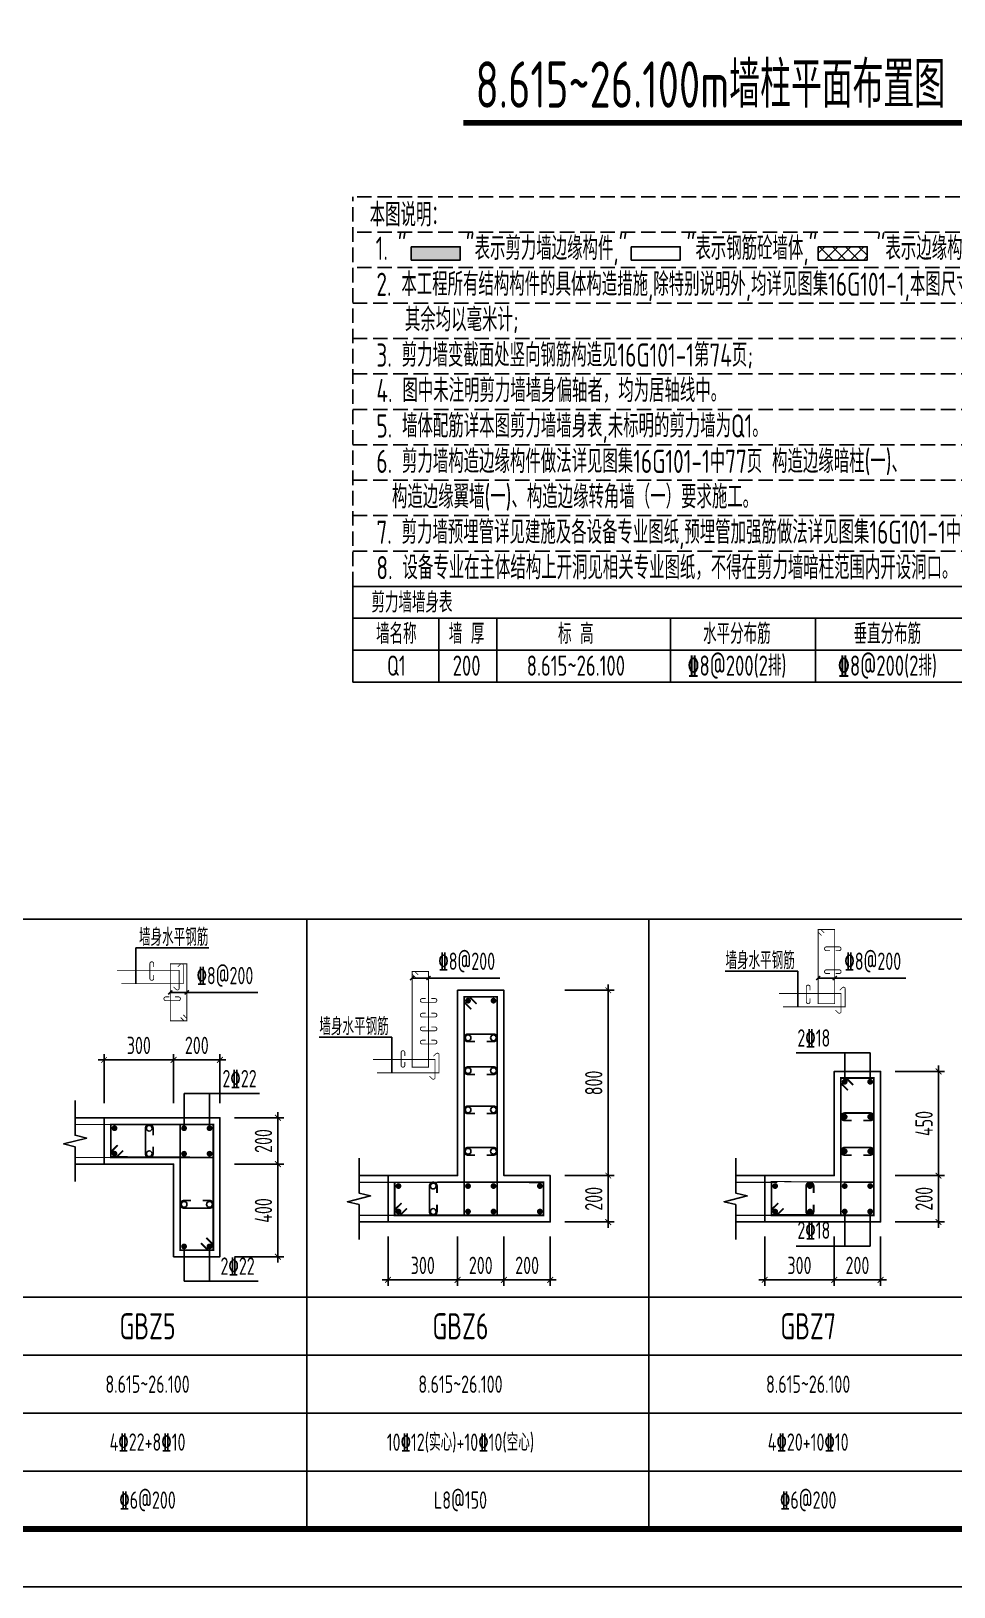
# Model space of a CAD drawing. Extents: x 826826 to 1642106, y -156213 to 399140.
# Drawn here: x 1184406 to 1200329, y 88819 to 115678 of the extents above; entities that cross this region are included whole.
import ezdxf
from ezdxf.enums import TextEntityAlignment as Align

# ---------------------------------------------------------------- set-up
doc = ezdxf.new("R2010")
doc.units = 0
doc.header["$LTSCALE"] = 1000
doc.linetypes.add('DASH', pattern=[0.35, 0.25, -0.1])
doc.layers.get('0').update_dxf_attribs({"linetype": 'CONTINUOUS'})
doc.layers.get('DEFPOINTS').update_dxf_attribs({"linetype": 'CONTINUOUS'})
for name, color, linetype in [('-TK', 7, 'CONTINUOUS'), ('COLU_DE_DIM', 3, 'CONTINUOUS'), ('COLU_DE_TH', 7, 'CONTINUOUS'), ('HATCH', 8, 'CONTINUOUS'), ('LABEL', 1, 'CONTINUOUS'), ('LINK', 6, 'CONTINUOUS'), ('LINK-INDEX', 6, 'CONTINUOUS'), ('link-墙筋', 6, 'CONTINUOUS'), ('PUB_TEXT', 2, 'CONTINUOUS'), ('REIN', 6, 'CONTINUOUS'), ('S-文字', 7, 'CONTINUOUS'), ('S-表格线', 54, 'CONTINUOUS'), ('TAB', 7, 'CONTINUOUS'), ('TAB_TEXT', 7, 'CONTINUOUS'), ('TEXT25', 2, 'CONTINUOUS'), ('THIN', 7, 'CONTINUOUS'), ('z-计算配筋', 7, 'CONTINUOUS')]:
    doc.layers.add(name, color=color, linetype=linetype)
doc.styles.add('TSSD_DIMENSION', font='Tssdeng.shx', dxfattribs={"width": 0.7, "bigfont": 'tssdchn.shx'})
doc.styles.add('TSSD_REIN', font='tssdeng.shx', dxfattribs={"width": 0.7, "height": 300, "bigfont": 'tssdchn.shx'})
doc.dimstyles.new('TSSD_25_100', dxfattribs={"dimtxt": 300, "dimasz": 100, "dimexe": 100, "dimexo": 250, "dimgap": 100, "dimtad": 1, "dimdec": 0, "dimlfac": 0.25, "dimzin": 0, "dimdsep": 46, "dimtxsty": 'TSSD_DIMENSION', "dimblk": 'ARCHTICK', "dimcen": 0, "dimdle": 100, "dimclrt": 7, "dimadec": 0, "dimazin": 0, "dimtfac": 1, "dimtdec": 0, "dimtix": 1, "dimtmove": 2, "dimatfit": 3, "dimldrblk": 'ARCHTICK', "dimfxl": 0, "dimtolj": 1, "dimtzin": 0, "dimarcsym": 0})

# ---------------------------------------------------------------- blocks, each defined once
blk = doc.blocks.new('_ArchTick')
at = {"color": 0, "linetype": 'ByBlock', "const_width": 0.15}
blk.add_lwpolyline([(-0.5, -0.5), (0.5, 0.5)], dxfattribs=at)
blk = doc.blocks.new('*D697')
at = {"layer": 'COLU_DE_DIM', "color": 0, "lineweight": -2}
for p, q in [((1197064.932722031, 94868.53643449902), (1197064.932722031, 94018.53643449902)), ((1198264.932722042, 94868.53643449902), (1198264.932722042, 94018.53643449902)), ((1196964.932722031, 94118.53643449902), (1198364.932722042, 94118.53643449902))]:
    blk.add_line(p, q, dxfattribs=at)
at = {"layer": 'DEFPOINTS', "color": 0}
for p in [(1197064.932722031, 95118.53643449902), (1198264.932722042, 95118.53643449902), (1198264.932722042, 94118.53643449902)]:
    blk.add_point(p, dxfattribs=at)
at = {"layer": 'COLU_DE_DIM', "color": 0, "lineweight": -2, "xscale": 100, "yscale": 100, "zscale": 100, "rotation": 180}
blk.add_blockref('_ArchTick', (1197064.932722031, 94118.53643449902), dxfattribs=at)
at = {"layer": 'COLU_DE_DIM', "color": 0, "lineweight": -2, "xscale": 100, "yscale": 100, "zscale": 100}
blk.add_blockref('_ArchTick', (1198264.932722042, 94118.53643449902), dxfattribs=at)
at = {"layer": 'COLU_DE_DIM', "color": 7, "insert": (1197664.932722036, 94368.53643449902), "char_height": 300, "attachment_point": 5, "style": 'TSSD_DIMENSION'}
blk.add_mtext('\\A1;300', dxfattribs=at)
blk = doc.blocks.new('*D698')
at = {"layer": 'COLU_DE_DIM', "color": 0, "lineweight": -2}
for p, q in [((1198264.932722042, 94868.53643449902), (1198264.932722042, 94018.53643449902)), ((1199064.932722042, 94868.53643449902), (1199064.932722042, 94018.53643449902)), ((1198164.932722042, 94118.53643449902), (1199164.932722042, 94118.53643449902))]:
    blk.add_line(p, q, dxfattribs=at)
at = {"layer": 'DEFPOINTS', "color": 0}
for p in [(1198264.932722042, 95118.53643449902), (1199064.932722042, 95118.53643449902), (1199064.932722042, 94118.53643449902)]:
    blk.add_point(p, dxfattribs=at)
at = {"layer": 'COLU_DE_DIM', "color": 0, "lineweight": -2, "xscale": 100, "yscale": 100, "zscale": 100, "rotation": 180}
blk.add_blockref('_ArchTick', (1198264.932722042, 94118.53643449902), dxfattribs=at)
at = {"layer": 'COLU_DE_DIM', "color": 0, "lineweight": -2, "xscale": 100, "yscale": 100, "zscale": 100}
blk.add_blockref('_ArchTick', (1199064.932722042, 94118.53643449902), dxfattribs=at)
at = {"layer": 'COLU_DE_DIM', "color": 7, "insert": (1198664.932722042, 94368.53643449902), "char_height": 300, "attachment_point": 5, "style": 'TSSD_DIMENSION'}
blk.add_mtext('\\A1;200', dxfattribs=at)
blk = doc.blocks.new('*D699')
at = {"layer": 'COLU_DE_DIM', "color": 0, "lineweight": -2}
for p, q in [((1199314.932722042, 95918.53643449588), (1200164.932722042, 95918.53643449588)), ((1200064.932722042, 95018.53643449902), (1200064.932722042, 96018.53643449588)), ((1199314.932722042, 95118.53643449902), (1200164.932722042, 95118.53643449902))]:
    blk.add_line(p, q, dxfattribs=at)
at = {"layer": 'DEFPOINTS', "color": 0}
for p in [(1199064.932722042, 95918.53643449588), (1200064.932722042, 95918.53643449588), (1199064.932722042, 95118.53643449902)]:
    blk.add_point(p, dxfattribs=at)
at = {"layer": 'COLU_DE_DIM', "color": 0, "lineweight": -2, "xscale": 100, "yscale": 100, "zscale": 100}
for p, rotation in [((1200064.932722042, 95918.53643449588), 90), ((1200064.932722042, 95118.53643449902), 270)]:
    blk.add_blockref('_ArchTick', p, dxfattribs=dict(at, rotation=rotation))
at = {"layer": 'COLU_DE_DIM', "color": 7, "insert": (1199814.932722042, 95518.53643449764), "char_height": 300, "attachment_point": 5, "rotation": 90, "style": 'TSSD_DIMENSION'}
blk.add_mtext('\\A1;200', dxfattribs=at)
blk = doc.blocks.new('*D700')
at = {"layer": 'COLU_DE_DIM', "color": 0, "lineweight": -2}
for p, q in [((1200064.932722042, 95818.53643449588), (1200064.932722042, 97818.53643449367)), ((1199314.932722042, 97718.53643449367), (1200164.932722042, 97718.53643449367)), ((1199314.932722042, 95918.53643449588), (1200164.932722042, 95918.53643449588))]:
    blk.add_line(p, q, dxfattribs=at)
at = {"layer": 'DEFPOINTS', "color": 0}
for p in [(1199064.932722042, 97718.53643449367), (1200064.932722042, 97718.53643449367), (1199064.932722042, 95918.53643449588)]:
    blk.add_point(p, dxfattribs=at)
at = {"layer": 'COLU_DE_DIM', "color": 0, "lineweight": -2, "xscale": 100, "yscale": 100, "zscale": 100}
for p, rotation in [((1200064.932722042, 97718.53643449367), 90), ((1200064.932722042, 95918.53643449588), 270)]:
    blk.add_blockref('_ArchTick', p, dxfattribs=dict(at, rotation=rotation))
at = {"layer": 'COLU_DE_DIM', "color": 7, "insert": (1199814.932722042, 96818.53643449496), "char_height": 300, "attachment_point": 5, "rotation": 90, "style": 'TSSD_DIMENSION'}
blk.add_mtext('\\A1;450', dxfattribs=at)
blk = doc.blocks.new('*D711')
at = {"layer": 'COLU_DE_DIM', "color": 0, "lineweight": -2}
for p, q in [((1185564.933986685, 97916.68413275637), (1186964.933986706, 97916.68413275637)), ((1185664.933986685, 97166.68413275637), (1185664.933986685, 98016.68413275637)), ((1186864.933986706, 97166.68413275637), (1186864.933986706, 98016.68413275637))]:
    blk.add_line(p, q, dxfattribs=at)
at = {"layer": 'DEFPOINTS', "color": 0}
for p in [(1186864.933986706, 97916.68413275637), (1185664.933986685, 96916.68413275637), (1186864.933986706, 96916.68413275637)]:
    blk.add_point(p, dxfattribs=at)
at = {"layer": 'COLU_DE_DIM', "color": 0, "lineweight": -2, "xscale": 100, "yscale": 100, "zscale": 100, "rotation": 180}
blk.add_blockref('_ArchTick', (1185664.933986685, 97916.68413275637), dxfattribs=at)
at = {"layer": 'COLU_DE_DIM', "color": 0, "lineweight": -2, "xscale": 100, "yscale": 100, "zscale": 100}
blk.add_blockref('_ArchTick', (1186864.933986706, 97916.68413275637), dxfattribs=at)
at = {"layer": 'COLU_DE_DIM', "color": 7, "insert": (1186264.933986696, 98166.68413275637), "char_height": 300, "attachment_point": 5, "style": 'TSSD_DIMENSION'}
blk.add_mtext('\\A1;300', dxfattribs=at)
blk = doc.blocks.new('*D712')
at = {"layer": 'COLU_DE_DIM', "color": 0, "lineweight": -2}
for p, q in [((1186764.933986706, 97916.68413275637), (1187764.933986706, 97916.68413275637)), ((1186864.933986706, 97166.68413275637), (1186864.933986706, 98016.68413275637)), ((1187664.933986706, 97166.68413275637), (1187664.933986706, 98016.68413275637))]:
    blk.add_line(p, q, dxfattribs=at)
at = {"layer": 'DEFPOINTS', "color": 0}
for p in [(1187664.933986706, 97916.68413275637), (1186864.933986706, 96916.68413275637), (1187664.933986706, 96916.68413275637)]:
    blk.add_point(p, dxfattribs=at)
at = {"layer": 'COLU_DE_DIM', "color": 0, "lineweight": -2, "xscale": 100, "yscale": 100, "zscale": 100, "rotation": 180}
blk.add_blockref('_ArchTick', (1186864.933986706, 97916.68413275637), dxfattribs=at)
at = {"layer": 'COLU_DE_DIM', "color": 0, "lineweight": -2, "xscale": 100, "yscale": 100, "zscale": 100}
blk.add_blockref('_ArchTick', (1187664.933986706, 97916.68413275637), dxfattribs=at)
at = {"layer": 'COLU_DE_DIM', "color": 7, "insert": (1187264.933986706, 98166.68413275637), "char_height": 300, "attachment_point": 5, "style": 'TSSD_DIMENSION'}
blk.add_mtext('\\A1;200', dxfattribs=at)
blk = doc.blocks.new('*D713')
at = {"layer": 'COLU_DE_DIM', "color": 0, "lineweight": -2}
for p, q in [((1188664.933986706, 94416.68413515453), (1188664.933986706, 96216.68413275917)), ((1187914.933986706, 96116.68413275917), (1188764.933986706, 96116.68413275917)), ((1187914.933986706, 94516.68413515453), (1188764.933986706, 94516.68413515453))]:
    blk.add_line(p, q, dxfattribs=at)
at = {"layer": 'DEFPOINTS', "color": 0}
for p in [(1187664.933986706, 96116.68413275917), (1188664.933986706, 96116.68413275917), (1187664.933986706, 94516.68413515453)]:
    blk.add_point(p, dxfattribs=at)
at = {"layer": 'COLU_DE_DIM', "color": 0, "lineweight": -2, "xscale": 100, "yscale": 100, "zscale": 100}
for p, rotation in [((1188664.933986706, 96116.68413275917), 90), ((1188664.933986706, 94516.68413515453), 270)]:
    blk.add_blockref('_ArchTick', p, dxfattribs=dict(at, rotation=rotation))
at = {"layer": 'COLU_DE_DIM', "color": 7, "insert": (1188414.933986706, 95316.68413395704), "char_height": 300, "attachment_point": 5, "rotation": 90, "style": 'TSSD_DIMENSION'}
blk.add_mtext('\\A1;400', dxfattribs=at)
blk = doc.blocks.new('*D714')
at = {"layer": 'COLU_DE_DIM', "color": 0, "lineweight": -2}
for p, q in [((1188664.933986706, 96016.68413275917), (1188664.933986706, 97016.68413275637)), ((1187914.933986706, 96916.68413275637), (1188764.933986706, 96916.68413275637)), ((1187914.933986706, 96116.68413275917), (1188764.933986706, 96116.68413275917))]:
    blk.add_line(p, q, dxfattribs=at)
at = {"layer": 'DEFPOINTS', "color": 0}
for p in [(1187664.933986706, 96916.68413275637), (1188664.933986706, 96916.68413275637), (1187664.933986706, 96116.68413275917)]:
    blk.add_point(p, dxfattribs=at)
at = {"layer": 'COLU_DE_DIM', "color": 0, "lineweight": -2, "xscale": 100, "yscale": 100, "zscale": 100}
for p, rotation in [((1188664.933986706, 96916.68413275637), 90), ((1188664.933986706, 96116.68413275917), 270)]:
    blk.add_blockref('_ArchTick', p, dxfattribs=dict(at, rotation=rotation))
at = {"layer": 'COLU_DE_DIM', "color": 7, "insert": (1188414.933986706, 96516.68413275796), "char_height": 300, "attachment_point": 5, "rotation": 90, "style": 'TSSD_DIMENSION'}
blk.add_mtext('\\A1;200', dxfattribs=at)
blk = doc.blocks.new('*D735')
at = {"layer": 'COLU_DE_DIM', "color": 0, "lineweight": -2}
for p, q in [((1190564.933986724, 94868.53643449367), (1190564.933986724, 94018.53643449367)), ((1191764.93579684, 94868.53643449367), (1191764.93579684, 94018.53643449367)), ((1190464.933986724, 94118.53643449367), (1191864.93579684, 94118.53643449367))]:
    blk.add_line(p, q, dxfattribs=at)
at = {"layer": 'DEFPOINTS', "color": 0}
for p in [(1190564.933986724, 95118.53643449367), (1191764.93579684, 95118.53643449367), (1191764.93579684, 94118.53643449367)]:
    blk.add_point(p, dxfattribs=at)
at = {"layer": 'COLU_DE_DIM', "color": 0, "lineweight": -2, "xscale": 100, "yscale": 100, "zscale": 100, "rotation": 180}
blk.add_blockref('_ArchTick', (1190564.933986724, 94118.53643449367), dxfattribs=at)
at = {"layer": 'COLU_DE_DIM', "color": 0, "lineweight": -2, "xscale": 100, "yscale": 100, "zscale": 100}
blk.add_blockref('_ArchTick', (1191764.93579684, 94118.53643449367), dxfattribs=at)
at = {"layer": 'COLU_DE_DIM', "color": 7, "insert": (1191164.934891782, 94368.53643449367), "char_height": 300, "attachment_point": 5, "style": 'TSSD_DIMENSION'}
blk.add_mtext('\\A1;300', dxfattribs=at)
blk = doc.blocks.new('*D736')
at = {"layer": 'COLU_DE_DIM', "color": 0, "lineweight": -2}
for p, q in [((1191764.93579684, 94868.53643449367), (1191764.93579684, 94018.53643449367)), ((1192564.934589967, 94868.53643449367), (1192564.934589967, 94018.53643449367)), ((1191664.93579684, 94118.53643449367), (1192664.934589967, 94118.53643449367))]:
    blk.add_line(p, q, dxfattribs=at)
at = {"layer": 'DEFPOINTS', "color": 0}
for p in [(1191764.93579684, 95118.53643449367), (1192564.934589967, 95118.53643449367), (1192564.934589967, 94118.53643449367)]:
    blk.add_point(p, dxfattribs=at)
at = {"layer": 'COLU_DE_DIM', "color": 0, "lineweight": -2, "xscale": 100, "yscale": 100, "zscale": 100, "rotation": 180}
blk.add_blockref('_ArchTick', (1191764.93579684, 94118.53643449367), dxfattribs=at)
at = {"layer": 'COLU_DE_DIM', "color": 0, "lineweight": -2, "xscale": 100, "yscale": 100, "zscale": 100}
blk.add_blockref('_ArchTick', (1192564.934589967, 94118.53643449367), dxfattribs=at)
at = {"layer": 'COLU_DE_DIM', "color": 7, "insert": (1192164.935193404, 94368.53643449367), "char_height": 300, "attachment_point": 5, "style": 'TSSD_DIMENSION'}
blk.add_mtext('\\A1;200', dxfattribs=at)
blk = doc.blocks.new('*D737')
at = {"layer": 'COLU_DE_DIM', "color": 0, "lineweight": -2}
for p, q in [((1192564.934589967, 94868.53643449367), (1192564.934589967, 94018.53643449367)), ((1193364.932721995, 94868.53643449367), (1193364.932721995, 94018.53643449367)), ((1192464.934589967, 94118.53643449367), (1193464.932721995, 94118.53643449367))]:
    blk.add_line(p, q, dxfattribs=at)
at = {"layer": 'DEFPOINTS', "color": 0}
for p in [(1192564.934589967, 95118.53643449367), (1193364.932721995, 95118.53643449367), (1193364.932721995, 94118.53643449367)]:
    blk.add_point(p, dxfattribs=at)
at = {"layer": 'COLU_DE_DIM', "color": 0, "lineweight": -2, "xscale": 100, "yscale": 100, "zscale": 100, "rotation": 180}
blk.add_blockref('_ArchTick', (1192564.934589967, 94118.53643449367), dxfattribs=at)
at = {"layer": 'COLU_DE_DIM', "color": 0, "lineweight": -2, "xscale": 100, "yscale": 100, "zscale": 100}
blk.add_blockref('_ArchTick', (1193364.932721995, 94118.53643449367), dxfattribs=at)
at = {"layer": 'COLU_DE_DIM', "color": 7, "insert": (1192964.933655981, 94368.53643449367), "char_height": 300, "attachment_point": 5, "style": 'TSSD_DIMENSION'}
blk.add_mtext('\\A1;200', dxfattribs=at)
blk = doc.blocks.new('*D738')
at = {"layer": 'COLU_DE_DIM', "color": 0, "lineweight": -2}
for p, q in [((1193614.932721995, 95918.53643453697), (1194464.932721995, 95918.53643453697)), ((1194364.932721995, 95018.53643449367), (1194364.932721995, 96018.53643453697)), ((1193614.932721995, 95118.53643449367), (1194464.932721995, 95118.53643449367))]:
    blk.add_line(p, q, dxfattribs=at)
at = {"layer": 'DEFPOINTS', "color": 0}
for p in [(1193364.932721995, 95918.53643453697), (1194364.932721995, 95918.53643453697), (1193364.932721995, 95118.53643449367)]:
    blk.add_point(p, dxfattribs=at)
at = {"layer": 'COLU_DE_DIM', "color": 0, "lineweight": -2, "xscale": 100, "yscale": 100, "zscale": 100}
for p, rotation in [((1194364.932721995, 95918.53643453697), 90), ((1194364.932721995, 95118.53643449367), 270)]:
    blk.add_blockref('_ArchTick', p, dxfattribs=dict(at, rotation=rotation))
at = {"layer": 'COLU_DE_DIM', "color": 7, "insert": (1194114.932721995, 95518.53643451551), "char_height": 300, "attachment_point": 5, "rotation": 90, "style": 'TSSD_DIMENSION'}
blk.add_mtext('\\A1;200', dxfattribs=at)
blk = doc.blocks.new('*D739')
at = {"layer": 'COLU_DE_DIM', "color": 0, "lineweight": -2}
for p, q in [((1193614.932721995, 99119.03277582274), (1194464.932721995, 99119.03277582274)), ((1194364.932721995, 95818.53643453697), (1194364.932721995, 99219.03277582274)), ((1193614.932721995, 95918.53643453697), (1194464.932721995, 95918.53643453697))]:
    blk.add_line(p, q, dxfattribs=at)
at = {"layer": 'DEFPOINTS', "color": 0}
for p in [(1193364.932721995, 99119.03277582274), (1194364.932721995, 99119.03277582274), (1193364.932721995, 95918.53643453697)]:
    blk.add_point(p, dxfattribs=at)
at = {"layer": 'COLU_DE_DIM', "color": 0, "lineweight": -2, "xscale": 100, "yscale": 100, "zscale": 100}
for p, rotation in [((1194364.932721995, 99119.03277582274), 90), ((1194364.932721995, 95918.53643453697), 270)]:
    blk.add_blockref('_ArchTick', p, dxfattribs=dict(at, rotation=rotation))
at = {"layer": 'COLU_DE_DIM', "color": 7, "insert": (1194114.932721995, 97518.78460518004), "char_height": 300, "attachment_point": 5, "rotation": 90, "style": 'TSSD_DIMENSION'}
blk.add_mtext('\\A1;800', dxfattribs=at)
blk = doc.blocks.new('*U15')
at = {"layer": 'HATCH'}
for points in [[(5140096.809751545, 756132.0539384806), (5140096.809751545, 756362.7807228887), (5140941.609224473, 756132.0539384806)], [(5140096.809751545, 756362.7807228887), (5140941.609224473, 756132.0539384806), (5140941.609224473, 756362.7807228887)]]:
    blk.add_solid(points, dxfattribs=at)
blk = doc.blocks.new('A1')
blk.add_lwpolyline([(0, 59400), (0, 0), (84100, 0), (84100, 59400)], close=True)
at = {"const_width": 100}
blk.add_lwpolyline([(2500, 58400), (2500, 1000), (83100, 1000), (83100, 58400)], close=True, dxfattribs=at)

msp = doc.modelspace()

# ---------------------------------------------------------------- hatches: boundary and pattern name
at = {"layer": 'HATCH'}
h = msp.add_hatch(dxfattribs=at)
h.set_pattern_fill('HOLE_MATETIEL', color=252, scale=50, style=0)
h.set_pattern_definition([(45, (894074.2617658363, 145586.8300004811), (-112.2532015133644, 112.2532015133644), []), (135, (894074.2617658363, 145586.8300004811), (-112.2532015133644, -112.2532015133644), [])])
h.paths.add_polyline_path([(1197988.605943978, 111955.8502318414), (1198833.405416906, 111955.8502318414), (1198833.405416906, 111725.1234474333), (1197988.605943978, 111725.1234474333)])

# ---------------------------------------------------------------- linework, layer by layer
at = {"layer": 'COLU_DE_TH'}
for points in [[(1190564.933986724, 95918.53643453697), (1190564.933986706, 95118.53643449367), (1193364.932721995, 95118.53643449413), (1193364.932722022, 95918.53643448063), (1192564.934589967, 95918.53643451462), (1192564.93579684, 99119.03277582274), (1191764.93579684, 99119.03337907157), (1191764.934589967, 95918.53643453139), (1190564.933986724, 95918.53643453697)], [(1197064.932722031, 95918.53643449588), (1197064.932722022, 95118.53643449902), (1199064.932722042, 95118.53643449367), (1199064.932722042, 97718.53643449367), (1198264.932722042, 97718.53643449367), (1198264.932722042, 95918.53643449367), (1197064.932722031, 95918.53643449588)], [(1185664.933986685, 96916.68413275637), (1185664.933986708, 96116.68413275917), (1186864.933986706, 96116.68413275637), (1186864.933986706, 94516.68413515453), (1187664.933986706, 94516.68413515453), (1187664.933986706, 96916.68413275637), (1185664.933986685, 96916.68413275637)]]:
    msp.add_lwpolyline(points, close=True, dxfattribs=at)
at = {"layer": 'LABEL'}
for p, q in [((1190979.862567081, 99329.87385035964), (1192492.362567082, 99329.87385035743)), ((1197987.432722036, 99329.87038207153), (1199499.932722037, 99329.87038206932)), ((1186807.433986701, 99081.79060204391), (1188319.933986701, 99081.79060204391)), ((1198884.93272204, 98038.53643449204), (1197604.932722039, 98038.53643448761)), ((1198444.932722042, 97538.53643449052), (1198444.932722039, 98038.53643449041)), ((1198884.932722042, 97538.53643449204), (1198884.93272204, 98038.53643449204)), ((1187044.933986706, 97336.68389351264), (1188346.901581646, 97336.68389350822)), ((1187044.933986703, 96736.68389351113), (1187044.933986701, 97336.68389351101)), ((1187484.933986704, 96736.68389351264), (1187484.933986702, 97336.68389351264)), ((1198444.932722042, 95298.53643449681), (1198444.932722039, 94698.53643449693)), ((1198884.932722042, 95298.5364344953), (1198884.93272204, 94698.5364344953)), ((1187044.933986706, 94696.68413515313), (1187044.933986704, 94096.68413515325)), ((1187484.933986707, 94696.68413515162), (1187484.933986705, 94096.68413515162)), ((1198884.93272204, 94698.5364344953), (1197604.932722039, 94698.53643449972)), ((1187044.933986709, 94096.68413515162), (1188324.93398671, 94096.68413515604))]:
    msp.add_line(p, q, dxfattribs=at)
at = {"layer": 'LABEL', "const_width": 25}
for points in [[(1186772.042336742, 99046.43424193043), (1186842.792336742, 99117.14517943043)], [(1187057.042336742, 99046.43424193043), (1187127.792336742, 99117.14517943043)], [(1190944.470913804, 99294.51748724788), (1191015.220913804, 99365.22842474788)], [(1191229.470913804, 99294.51748724788), (1191300.220913804, 99365.22842474788)], [(1197952.041068759, 99294.51401895977), (1198022.791068759, 99365.22495645977)], [(1198237.041068759, 99294.51401895977), (1198307.791068759, 99365.22495645977)]]:
    msp.add_lwpolyline(points, dxfattribs=at)
at = {"layer": 'LINK', "const_width": 30}
for points in [[(1191999.935550248, 98792.10932020954), (1191879.93564081, 98912.10941077111), (1191879.935710125, 99004.03329235892), (1192449.935710116, 99004.03286254412), (1192449.934073431, 95233.53643449192), (1191879.934073442, 95233.5364344918), (1191879.935710125, 99004.03329235892), (1191971.859591833, 99004.03322304768), (1192091.859501271, 98884.03313248599)], [(1198499.932722026, 97391.61255292565), (1198379.932722041, 97511.61255294032), (1198379.932722041, 97603.53643448936), (1198949.932722043, 97603.5364344896), (1198949.932722043, 95233.53643449472), (1198379.932722041, 95233.5364344967), (1198379.932722041, 97603.53643448936), (1198471.856603614, 97603.53643449076), (1198591.856603599, 97483.53643447609)], [(1185991.85786825, 96351.68413276336), (1185871.857868255, 96231.68413275777), (1185779.933986706, 96231.684132758), (1185779.93398669, 96801.68413275544), (1187549.933986707, 96801.68413275556), (1187549.933986707, 96231.68413275346), (1185779.933986706, 96231.684132758), (1185779.933986704, 96323.60801430064), (1185899.933986699, 96443.60801430623)], [(1187429.933986709, 94843.6080166995), (1187549.933986707, 94723.60801669821), (1187549.933986707, 94631.68413515302), (1186979.933986707, 94631.68413515302), (1186979.933986706, 96801.68413275603), (1187549.933986707, 96801.68413275603), (1187549.933986707, 94631.68413515302), (1187458.01010516, 94631.6841351529), (1187338.010105161, 94751.68413515418)], [(1190891.857868225, 95353.53643448505), (1190771.857868214, 95233.53643449658), (1190679.933986689, 95233.53643449646), (1190679.933986702, 95803.53643453767), (1193249.932722049, 95803.53643451893), (1193249.93272203, 95233.53643449879), (1190679.933986689, 95233.53643449646), (1190679.933986691, 95325.46031603735), (1190799.933986702, 95445.46031602583)], [(1197391.856603587, 95353.53643448517), (1197271.856603574, 95233.53643449728), (1197179.932722022, 95233.53643449751), (1197179.932722028, 95803.53643449506), (1198949.93272204, 95803.53643449297), (1198949.93272204, 95233.53643449309), (1197179.932722022, 95233.53643449751), (1197179.932722024, 95325.46031606599), (1197299.932722036, 95445.46031605388)]]:
    msp.add_lwpolyline(points, dxfattribs=at)
for points in [[(1192264.93458997, 98232.58889815962), (1192384.93458997, 98232.58889815962, 1), (1192384.93458997, 98362.58889815962), (1191944.934589969, 98362.58889815962, 1), (1191944.934589969, 98232.58889815962), (1192064.934589969, 98232.58889815962)], [(1192264.93458997, 97665.82916989276), (1192384.93458997, 97665.82916989276, 1), (1192384.93458997, 97795.82916989276), (1191944.934589969, 97795.82916989276, 1), (1191944.934589969, 97665.82916989276), (1192064.934589969, 97665.82916989276)], [(1192264.93458997, 96989.14506500965), (1192384.93458997, 96989.14506500965, 1), (1192384.93458997, 97119.14506500965), (1191944.934589969, 97119.14506500965, 1), (1191944.934589969, 96989.14506500965), (1192064.934589969, 96989.14506500965)], [(1198764.932722044, 96869.6494962222), (1198884.932722044, 96869.6494962222, 1), (1198884.932722044, 96999.6494962222), (1198444.932722042, 96999.64949622267, 1), (1198444.932722042, 96869.64949622267), (1198564.932722042, 96869.64949622267)], [(1186509.933986699, 96616.68413275603), (1186509.933986699, 96736.68413275603, 1), (1186379.933986699, 96736.68413275603), (1186379.933986699, 96296.68413275451, 1), (1186509.933986699, 96296.68413275451), (1186509.933986699, 96416.68413275451)], [(1192264.93458997, 96273.54031851754), (1192384.93458997, 96273.54031851754, 1), (1192384.93458997, 96403.54031851754), (1191944.934589969, 96403.54031851754, 1), (1191944.934589969, 96273.54031851754), (1192064.934589969, 96273.54031851754)], [(1198764.932722044, 96273.53643449285), (1198884.932722044, 96273.53643449285, 1), (1198884.932722044, 96403.53643449285), (1198444.932722042, 96403.53643449332, 1), (1198444.932722042, 96273.53643449332), (1198564.932722042, 96273.53643449332)], [(1191409.93422047, 95618.53688696324), (1191409.93422047, 95738.53688696324, 1), (1191279.93422047, 95738.53688696324), (1191279.933888684, 95298.53688693483, 1), (1191409.933888684, 95298.53688693483), (1191409.933888684, 95418.53688693483)], [(1197909.932722034, 95618.53643449402), (1197909.932722034, 95738.53643449402, 1), (1197779.932722034, 95738.53643449402), (1197779.932722034, 95298.5364344946, 1), (1197909.932722034, 95298.5364344946), (1197909.932722034, 95418.5364344946)], [(1187164.933986704, 95487.5158285044), (1187044.933986704, 95487.5158285044, 1), (1187044.933986704, 95357.5158285044), (1187484.933986705, 95357.51582850324, 1), (1187484.933986705, 95487.51582850324), (1187364.933986705, 95487.51582850324)]]:
    msp.add_lwpolyline(points, format="xyb", dxfattribs=at)
at = {"layer": 'LINK-INDEX', "const_width": 15.00000095367432}
for points in [[(1198047.43272204, 100061.8101710169), (1197987.432722035, 100121.8101710124), (1197987.432722035, 100167.7721118101), (1198272.432722035, 100167.7721118102), (1198272.432722036, 98887.3703820713), (1197987.432722036, 98887.37038207235), (1197987.432722035, 100167.7721118101), (1198033.394662825, 100167.7721118093), (1198093.39466283, 100107.7721118138)], [(1187032.433986693, 98695.25254340231), (1187092.433986702, 98635.25254341139), (1187092.433986701, 98589.2906026417), (1186807.433986701, 98589.2906026417), (1186807.433986701, 99574.29060144286), (1187092.433986701, 99574.29060144286), (1187092.433986701, 98589.2906026417), (1187046.472045944, 98589.29060263996), (1186986.472045935, 98649.29060263088)], [(1191039.862543288, 99337.8436033114), (1190979.862588834, 99397.8436488575), (1190979.862623489, 99443.80558949063), (1191264.862623469, 99443.80537458329), (1191264.861805127, 97790.36947780947), (1190979.861805148, 97790.36947780923), (1190979.862623489, 99443.80558949063), (1191025.824564559, 99443.80555480259), (1191085.824519013, 99383.80550925672)]]:
    msp.add_lwpolyline(points, dxfattribs=at)
for points in [[(1198289.932722038, 99802.77006647695), (1198349.932722038, 99802.77006647695, 1), (1198349.932722038, 99867.77006647695), (1198129.932722037, 99867.77006647718, 1), (1198129.932722037, 99802.77006647718), (1198189.932722037, 99802.77006647718)], [(1186520.501786285, 99517.49802692462), (1186520.501786285, 99577.49802692462, 1), (1186455.501786285, 99577.49802692462), (1186455.501786283, 99321.79060139967, 1), (1186520.501786283, 99321.79060139967), (1186520.501786283, 99381.79060139967)], [(1198289.932722038, 99407.3703820713), (1198349.932722038, 99407.3703820713, 1), (1198349.932722038, 99472.3703820713), (1198129.932722037, 99472.37038207153, 1), (1198129.932722037, 99407.37038207153), (1198189.932722037, 99407.37038207153)], [(1197847.354033584, 99115.57780755119), (1197847.354033584, 99175.57780755119, 1), (1197782.354033584, 99175.57780755119), (1197782.354033583, 98919.87038202625, 1), (1197847.354033583, 98919.87038202625), (1197847.354033583, 98979.87038202625)], [(1186789.9339867, 99004.29060204345), (1186729.9339867, 99004.29060204345, 1), (1186729.9339867, 98939.29060204345), (1186949.9339867, 98939.29060204286, 1), (1186949.9339867, 99004.29060204286), (1186889.9339867, 99004.29060204286)], [(1191214.862003264, 98975.63797876105), (1191154.862003264, 98975.63797876105, 1), (1191154.862003264, 98910.63797876105), (1191374.862003264, 98910.63797876058, 1), (1191374.862003264, 98975.63797876058), (1191314.862003264, 98975.63797876058)], [(1191214.862003264, 98721.78556444572), (1191154.862003264, 98721.78556444572, 1), (1191154.862003264, 98656.78556444572), (1191374.862003264, 98656.78556444525, 1), (1191374.862003264, 98721.78556444525), (1191314.862003264, 98721.78556444525)], [(1191214.862003264, 98484.58011539659), (1191154.862003264, 98484.58011539659, 1), (1191154.862003264, 98419.58011539659), (1191374.862003264, 98419.58011539612, 1), (1191374.862003264, 98484.58011539612), (1191314.862003264, 98484.58011539612)], [(1190854.861878652, 97982.86962109135), (1190854.861878652, 98042.86962109135, 1), (1190789.861878652, 98042.86962109135), (1190789.861712759, 97822.86962107714, 1), (1190854.861712759, 97822.86962107714), (1190854.861712759, 97882.86962107714)], [(1191214.862003264, 98255.69917164725), (1191154.862003264, 98255.69917164725, 1), (1191154.862003264, 98190.69917164725), (1191374.862003264, 98190.69917164679, 1), (1191374.862003264, 98255.69917164679), (1191314.862003264, 98255.69917164679)]]:
    msp.add_lwpolyline(points, format="xyb", dxfattribs=at)
at = {"layer": 'LINK-INDEX', "color": 1, "const_width": 20}
for points in [[(1185879.933986685, 96801.68413275637), (1185164.933986685, 96801.68413275637)], [(1185879.933986685, 96231.68413275637), (1185164.933986685, 96231.68413275637)], [(1190779.933986724, 95803.53643453697), (1190064.933986724, 95803.53643453697)], [(1197279.932722031, 95803.53643449588), (1196564.932722031, 95803.53643449588)], [(1190779.933986724, 95233.53643453697), (1190064.933986724, 95233.53643453697)], [(1197279.932722031, 95233.53643449588), (1196564.932722031, 95233.53643449588)]]:
    msp.add_lwpolyline(points, dxfattribs=at)
at = {"layer": 'link-墙筋', "color": 152, "const_width": 12.5}
for points in [[(1185890.39841393, 99464.2906014453), (1186960.39841393, 99464.2906014453), (1186960.39841393, 99148.61612393236, -0.414213562373095), (1186936.39841393, 99124.61612393236), (1186927.913132556, 99124.61612393236, -0.198912367379658), (1186910.942569807, 99131.64556118421), (1186864.98062903, 99177.60750196123)], [(1185961.267943746, 99234.45671888714), (1187031.267943746, 99234.45671888714), (1187031.267943746, 99550.13119639963, 0.414213562373095), (1187007.267943746, 99574.13119639963), (1186998.782662371, 99574.13119639963, 0.198912367379658), (1186981.812099623, 99567.10175914824), (1186935.850158846, 99521.13981837122)], [(1197383.302251853, 98832.53649951372), (1198453.302251853, 98832.53649951372), (1198453.302251853, 99148.2109770262, 0.414213562373095), (1198429.302251853, 99172.2109770262), (1198420.816970478, 99172.2109770262, 0.198912367379658), (1198403.84640773, 99165.18153977481), (1198357.884466953, 99119.21959899779)], [(1197312.432722037, 99062.37038207188), (1198382.432722037, 99062.37038207188), (1198382.432722037, 98746.69590455893, -0.414213562373095), (1198358.432722037, 98722.69590455893), (1198349.947440663, 98722.69590455893, -0.198912367379658), (1198332.976877915, 98729.72534181079), (1198287.014937137, 98775.68728258781)], [(1190375.73140057, 97693.13067741186), (1191445.73140057, 97693.13067741186), (1191445.73140057, 98008.80515492434, 0.414213562373095), (1191421.73140057, 98032.80515492434), (1191413.246119195, 98032.80515492434, 0.198912367379658), (1191396.275556447, 98025.77571767295), (1191350.31361567, 97979.81377689593)], [(1190304.861870754, 97922.96455997002), (1191374.861870754, 97922.96455997002), (1191374.861870754, 97607.29008245707, -0.414213562373095), (1191350.861870754, 97583.29008245707), (1191342.37658938, 97583.29008245707, -0.198912367379658), (1191325.406026632, 97590.31951970892), (1191279.444085854, 97636.28146048594)]]:
    msp.add_lwpolyline(points, format="xyb", dxfattribs=at)
at = {"layer": 'PUB_TEXT', "color": 7, "const_width": 100}
msp.add_lwpolyline([(1191864.45517519, 114095.1196927155), (1201651.585321293, 114095.1196927155)], dxfattribs=at)
at = {"layer": 'REIN', "const_width": 50}
for points in [[(1191919.935661111, 98939.0332433469, 1), (1191969.935661111, 98939.0332433469, 1), (1191919.935661111, 98939.0332433469)], [(1192359.935661099, 98939.03291156009, 1), (1192409.935661099, 98939.03291156009, 1), (1192359.935661099, 98939.03291156009)], [(1198419.932722041, 97538.5364344918, 1), (1198469.932722041, 97538.5364344918, 1), (1198419.932722041, 97538.5364344918)], [(1198859.932722042, 97538.53643449204, 1), (1198909.932722042, 97538.53643449204, 1), (1198859.932722042, 97538.53643449204)], [(1198419.932722042, 96934.64949622267, 1), (1198469.932722042, 96934.64949622267, 1), (1198419.932722042, 96934.64949622267)], [(1198859.932722044, 96934.6494962222, 1), (1198909.932722044, 96934.6494962222, 1), (1198859.932722044, 96934.6494962222)], [(1185819.933986692, 96736.68413275591, 1), (1185869.933986692, 96736.68413275591, 1), (1185819.933986692, 96736.68413275591)], [(1187019.933986705, 96736.68413275614, 1), (1187069.933986705, 96736.68413275614, 1), (1187019.933986705, 96736.68413275614)], [(1187459.933986707, 96736.68413275603, 1), (1187509.933986707, 96736.68413275603, 1), (1187459.933986707, 96736.68413275603)], [(1185819.933986704, 96296.68413275777, 1), (1185869.933986704, 96296.68413275777, 1), (1185819.933986704, 96296.68413275777)], [(1187019.933986706, 96296.68413275463, 1), (1187069.933986706, 96296.68413275463, 1), (1187019.933986706, 96296.68413275463)], [(1187459.933986707, 96296.68413275346, 1), (1187509.933986707, 96296.68413275346, 1), (1187459.933986707, 96296.68413275346)], [(1198419.932722042, 96338.53643449332, 1), (1198469.932722042, 96338.53643449332, 1), (1198419.932722042, 96338.53643449332)], [(1198859.932722044, 96338.53643449285, 1), (1198909.932722044, 96338.53643449285, 1), (1198859.932722044, 96338.53643449285)], [(1190719.933986699, 95738.5364345357, 1), (1190769.933986699, 95738.5364345357, 1), (1190719.933986699, 95738.5364345357)], [(1191919.934454241, 95738.53643452754, 1), (1191969.934454241, 95738.53643452754, 1), (1191919.934454241, 95738.53643452754)], [(1192359.934454229, 95738.53643452463, 1), (1192409.934454229, 95738.53643452463, 1), (1192359.934454229, 95738.53643452463)], [(1193159.932722033, 95738.53643451777, 1), (1193209.932722033, 95738.53643451777, 1), (1193159.932722033, 95738.53643451777)], [(1197219.932722027, 95738.53643449483, 1), (1197269.932722027, 95738.53643449483, 1), (1197219.932722027, 95738.53643449483)], [(1197819.932722034, 95738.53643449402, 1), (1197869.932722034, 95738.53643449402, 1), (1197819.932722034, 95738.53643449402)], [(1198419.932722041, 95738.53643449413, 1), (1198469.932722041, 95738.53643449413, 1), (1198419.932722041, 95738.53643449413)], [(1198859.932722043, 95738.53643449367, 1), (1198909.932722043, 95738.53643449367, 1), (1198859.932722043, 95738.53643449367)], [(1190719.933986689, 95298.53643449553, 1), (1190769.933986689, 95298.53643449553, 1), (1190719.933986689, 95298.53643449553)], [(1191919.934122455, 95298.53643449926, 1), (1191969.934122455, 95298.53643449926, 1), (1191919.934122455, 95298.53643449926)], [(1192359.934122443, 95298.5364344996, 1), (1192409.934122443, 95298.5364344996, 1), (1192359.934122443, 95298.5364344996)], [(1193159.932722018, 95298.53643449774, 1), (1193209.932722018, 95298.53643449774, 1), (1193159.932722018, 95298.53643449774)], [(1197219.932722022, 95298.53643449832, 1), (1197269.932722022, 95298.53643449832, 1), (1197219.932722022, 95298.53643449832)], [(1197819.932722034, 95298.53643449472, 1), (1197869.932722034, 95298.53643449472, 1), (1197819.932722034, 95298.53643449472)], [(1198419.932722041, 95298.53643449483, 1), (1198469.932722041, 95298.53643449483, 1), (1198419.932722041, 95298.53643449483)], [(1198859.93272204, 95298.53643449413, 1), (1198909.93272204, 95298.53643449413, 1), (1198859.93272204, 95298.53643449413)], [(1187019.933986706, 94696.68413515162, 1), (1187069.933986706, 94696.68413515162, 1), (1187019.933986706, 94696.68413515162)], [(1187459.933986707, 94696.68413515162, 1), (1187509.933986707, 94696.68413515162, 1), (1187459.933986707, 94696.68413515162)]]:
    msp.add_lwpolyline(points, format="xyb", close=True, dxfattribs=at)
at = {"layer": 'REIN'}
for centre in [(1191944.934589969, 98297.58889816079), (1192384.93458997, 98297.58889815962), (1191944.934589969, 97730.82916989393), (1192384.93458997, 97730.82916989276), (1191944.934589969, 97054.14506501082), (1192384.93458997, 97054.14506500965), (1186444.933986699, 96736.68413275603), (1186444.933986699, 96296.68413275451), (1191944.934589969, 96338.5403185187), (1192384.93458997, 96338.54031851754), (1191344.93422047, 95738.53688696324), (1187044.933986704, 95422.5158285044), (1187484.933986705, 95422.51582850324), (1191344.933888684, 95298.53688693483)]:
    msp.add_circle(centre, 50, dxfattribs=at)
at = {"layer": 'S-文字'}
for points in [[(1190965.380124818, 111955.8502318414), (1191810.179597746, 111955.8502318414), (1191810.179597746, 111725.1234474333), (1190965.380124818, 111725.1234474333)], [(1194761.848545059, 111955.8502318414), (1195606.648017987, 111955.8502318414), (1195606.648017987, 111725.1234474333), (1194761.848545059, 111725.1234474333)], [(1197988.605943978, 111955.8502318414), (1198833.405416906, 111955.8502318414), (1198833.405416906, 111725.1234474333), (1197988.605943978, 111725.1234474333)]]:
    msp.add_lwpolyline(points, close=True, dxfattribs=at)
at = {"layer": 'S-表格线', "linetype": 'DASH'}
for p, q in [((1189955.906807296, 106090.0151794676), (1189955.906807296, 112816.7810942961)), ((1203931.02117798, 112816.7810942952), (1189955.906807296, 112816.7810942961)), ((1203931.02117798, 112205.2569202206), (1189955.906807296, 112205.2569202206)), ((1203931.02117798, 111593.7327461455), (1189955.906807296, 111593.7327461455)), ((1189955.906807296, 110982.2085720708), (1203931.02117798, 110982.2085720699)), ((1189955.906807296, 110370.6843979952), (1203931.02117798, 110370.6843979948)), ((1189955.906807296, 109759.1602239201), (1203931.02117798, 109759.1602239192)), ((1189955.906807296, 109147.6360498446), (1203931.02117798, 109147.6360498441)), ((1189955.906807296, 108536.1118757694), (1203931.02117798, 108536.1118757685)), ((1189955.906807296, 107924.5877016939), (1203931.02117798, 107924.5877016934)), ((1189955.906807296, 107313.0635276183), (1203931.02117798, 107313.0635276178)), ((1189955.906807296, 106701.5393535432), (1203931.02117798, 106701.5393535427)), ((1189955.906807296, 106090.0151794676), (1203931.02117798, 106090.0151794672))]:
    msp.add_line(p, q, dxfattribs=at)
at = {"layer": 'S-表格线'}
for p, q in [((1189955.906807292, 106090.0151794676), (1189955.906807292, 104440.0151794676)), ((1189955.906807292, 106090.0151794676), (1202941.656785449, 106090.0151794676)), ((1189955.906807292, 105540.0151794676), (1202941.656785449, 105540.0151794676)), ((1191441.656785449, 105540.0151794676), (1191441.656785449, 104440.0151794676)), ((1192441.656785449, 105540.0151794676), (1192441.656785449, 104440.0151794676)), ((1195441.656785449, 105540.0151794676), (1195441.656785449, 104440.0151794676)), ((1197941.656785449, 105540.0151794676), (1197941.656785449, 104440.0151794676)), ((1189955.906807292, 104990.0151794676), (1202941.656785449, 104990.0151794676)), ((1189955.906807292, 104440.0151794676), (1202941.656785449, 104440.0151794676))]:
    msp.add_line(p, q, dxfattribs=at)
at = {"layer": 'TAB'}
for points in [[(1183664.933986685, 100348.0862216402), (1189164.933986706, 100348.0862216402), (1189164.933986706, 89818.53643449367), (1183664.933986685, 89818.53643449367), (1183664.933986685, 100348.0862216402), (1183664.933986685, 93818.53643449367), (1189164.933986706, 93818.53643449367), (1189164.933986706, 92818.53643449367), (1183664.933986685, 92818.53643449367), (1183664.933986685, 91818.53643449367), (1189164.933986706, 91818.53643449367), (1189164.933986706, 90818.53643449367), (1183664.933986685, 90818.53643449367)], [(1189164.933986706, 100348.0862216402), (1195064.932722022, 100348.0862216402), (1195064.932722022, 89818.53643449367), (1189164.933986706, 89818.53643449367), (1189164.933986706, 100348.0862216402), (1189164.933986706, 93818.53643449367), (1195064.932722022, 93818.53643449367), (1195064.932722022, 92818.53643449367), (1189164.933986706, 92818.53643449367), (1189164.933986706, 91818.53643449367), (1195064.932722022, 91818.53643449367), (1195064.932722022, 90818.53643449367), (1189164.933986706, 90818.53643449367)], [(1195064.932722022, 100348.0862216402), (1200564.932722042, 100348.0862216402), (1200564.932722042, 89818.53643449367), (1195064.932722022, 89818.53643449367), (1195064.932722022, 100348.0862216402), (1195064.932722022, 93818.53643449367), (1200564.932722042, 93818.53643449367), (1200564.932722042, 92818.53643449367), (1195064.932722022, 92818.53643449367), (1195064.932722022, 91818.53643449367), (1200564.932722042, 91818.53643449367), (1200564.932722042, 90818.53643449367), (1195064.932722022, 90818.53643449367)]]:
    msp.add_lwpolyline(points, dxfattribs=at)
at = {"layer": 'THIN'}
for p, q in [((1185664.933986685, 96916.68413275637), (1185164.933986685, 96916.68413274217)), ((1185664.933986708, 96116.68413275917), (1185164.933986708, 96116.68413274497)), ((1190564.933986724, 95918.53643453697), (1190064.933986724, 95918.53643454803)), ((1197064.932722031, 95918.53643449588), (1196564.932722031, 95918.53643450147)), ((1190564.933986706, 95118.53643449367), (1190064.933986706, 95118.53643450473)), ((1197064.932722022, 95118.53643449902), (1196564.932722022, 95118.5364345045))]:
    msp.add_line(p, q, dxfattribs=at)
for points in [[(1185164.933986676, 97216.68413274217), (1185164.933986693, 96616.68413274357), (1185364.933986695, 96566.68413274916), (1184964.933986698, 96466.68413273798), (1185164.933986699, 96416.68413274357), (1185164.933986716, 95816.68413274497)], [(1190064.933986731, 96218.53643454803), (1190064.933986717, 95618.53643452638), (1190264.933986716, 95568.53643452219), (1189864.933986714, 95468.53643453057), (1190064.933986713, 95418.53643452638), (1190064.9339867, 94818.53643450473)], [(1196564.932722034, 96218.53643450147), (1196564.932722028, 95618.53643450298), (1196764.932722027, 95568.53643450065), (1196364.932722026, 95468.53643450531), (1196564.932722025, 95418.53643450298), (1196564.932722019, 94818.5364345045)]]:
    msp.add_lwpolyline(points, dxfattribs=at)
at = {"layer": 'z-计算配筋'}
for p, q in [((1186215.300703397, 99234.45671888714), (1186215.300703397, 99852.13426528912)), ((1186215.300703397, 99852.13426528912), (1187469.941935897, 99852.13426528912)), ((1197637.335011504, 99450.2140459157), (1196382.693779004, 99450.2140459157)), ((1197637.335011504, 98832.53649951372), (1197637.335011504, 99450.2140459157)), ((1190629.764160221, 98310.80822381383), (1189375.122927721, 98310.80822381383)), ((1190629.764160221, 97693.13067741186), (1190629.764160221, 98310.80822381383))]:
    msp.add_line(p, q, dxfattribs=at)

# ---------------------------------------------------------------- block references
at = {"layer": '-TK'}
msp.add_blockref('A1', (1156964.922921679, 88818.53643449402), dxfattribs=at)
at = {"layer": 'HATCH'}
msp.add_blockref('*U15', (-3949131.429626726, -644406.930491047), dxfattribs=at)

# ---------------------------------------------------------------- texts
at = {"layer": 'PUB_TEXT', "color": 7, "style": 'TSSD_REIN', "width": 0.7}
msp.add_text('8.615~26.100m墙柱平面布置图', height=800, dxfattribs=at).set_placement((1192074.035158782, 114355.1196927155))
at = {"layer": 'S-文字', "style": 'TSSD_REIN', "width": 0.7}
for s, height, p in [('本图说明：', 400, (1190248.794785958, 112306.6105386952)), ('1. "      "表示剪力墙边缘构件,"      "表示钢筋砼墙体,"      "表示边缘构件非阴影区。', 400, (1190350.524748005, 111727.6505287855)), ('2. 本工程所有结构构件的具体构造措施,除特别说明外,均详见图集16G101-1,本图尺寸除标高以米计外,', 400, (1190364.043206785, 111107.3489065568)), ('其余均以毫米计;', 400, (1190856.645316903, 110495.8247324813)), ('3. 剪力墙变截面处竖向钢筋构造见16G101-1第74页;', 400, (1190364.043206785, 109884.3005584062)), ('4. 图中未注明剪力墙墙身偏轴者，均为居轴线中。', 400, (1190364.043206785, 109272.7763843306)), ('6. 剪力墙构造边缘构件做法详见图集16G101-1中77页 构造边缘暗柱(一)、', 400, (1190364.043206785, 108049.7280361799)), ('构造边缘翼墙(一)、构造边缘转角墙（一）要求施工。', 400, (1190633.284635484, 107438.2038621043)), ('7. 剪力墙预埋管详见建施及各设备专业图纸,预埋管加强筋做法详见图集16G101-1中83页要求。', 400, (1190364.043206785, 106826.6796880292)), ('8. 设备专业在主体结构上开洞见相关专业图纸，不得在剪力墙暗柱范围内开设洞口。', 400, (1190364.043206785, 106215.1555139537)), ('剪力墙墙身表', 350, (1190279.662608662, 105640.0151794676))]:
    msp.add_text(s, height=height, dxfattribs=at).set_placement(p)
at = {"layer": 'S-文字', "color": 3, "style": 'TSSD_REIN', "width": 0.7}
msp.add_text('5. 墙体配筋详本图剪力墙墙身表,未标明的剪力墙为Q1。', height=400, dxfattribs=at).set_placement((1190364.043206785, 108661.2522102555))
at = {"layer": 'S-文字', "style": 'TSSD_REIN', "width": 0.7}
for s, p in [('墙名称', (1190708.22703249, 105097.8784323048)), ('墙 厚', (1191920.912913989, 105097.8784323048)), ('标 高', (1193806.297057372, 105097.8784323048)), ('水平分布筋', (1196584.765133187, 105097.8784323048)), ('垂直分布筋', (1199181.81965305, 105097.8784323048)), ('Q1', (1190708.22703249, 104547.8784323048)), ('200', (1191920.912913989, 104547.8784323048)), ('8.615~26.100', (1193806.297057372, 104547.8784323048)), ('%%1328@200(2排)', (1196584.765133187, 104547.8784323048)), ('%%1328@200(2排)', (1199181.81965305, 104547.8784323048))]:
    msp.add_text(s, height=350, dxfattribs=at).set_placement(p, align=Align.CENTER)
at = {"layer": 'TAB_TEXT', "style": 'TSSD_REIN', "width": 0.7}
for s, height, p in [('GBZ5', 450, (1186414.933986696, 93318.53643449367)), ('GBZ6', 450, (1191814.933354364, 93318.53643449367)), ('GBZ7', 450, (1197814.932722032, 93318.53643449367)), ('8.615~26.100', 300, (1186414.933986696, 92318.53643449367)), ('8.615~26.100', 300, (1191814.933354364, 92318.53643449367)), ('8.615~26.100', 300, (1197814.932722032, 92318.53643449367)), ('%%1326@200', 300, (1186414.933986696, 90318.53643449367)), ('L8@150', 300, (1191814.933354364, 90318.53643449367)), ('%%1326@200', 300, (1197814.932722032, 90318.53643449367))]:
    msp.add_text(s, height=height, dxfattribs=at).set_placement(p, align=Align.MIDDLE)
at = {"layer": 'TAB_TEXT', "color": 1, "style": 'TSSD_REIN', "width": 0.7}
for s, p in [('4%%13222+8%%13210', (1186414.933986696, 91318.53643449367)), ('10%%13212(实心)+10%%13210(空心)', (1191814.933354364, 91318.53643449367)), ('4%%13220+10%%13210', (1197814.932722032, 91318.53643449367))]:
    msp.add_text(s, height=300, dxfattribs=at).set_placement(p, align=Align.MIDDLE)
at = {"layer": 'TEXT25', "style": 'TSSD_REIN', "width": 0.7}
for p in [(1191432.362567082, 99379.87385035906), (1198439.932722037, 99379.87038207095), (1187259.933986701, 99131.79060204391)]:
    msp.add_text('%%1328@200', height=300, dxfattribs=at).set_placement(p, align=Align.BOTTOM_LEFT)
at = {"layer": 'TEXT25', "color": 1, "style": 'TSSD_REIN', "width": 0.7}
for s, rotation, p in [('2%%13218', 359.9999984658755, (1197628.391117906, 98054.59407040832)), ('2%%13222', 1.534124507429624e-06, (1187707.72937323, 97352.74151234404)), ('2%%13218', 1.534124520608333e-06, (1197628.39112563, 94736.00457461044)), ('2%%13222', 359.9999984658755, (1187673.970462107, 94116.57110214786))]:
    msp.add_text(s, height=300, rotation=rotation, dxfattribs=at).set_placement(p, align=Align.BOTTOM_LEFT)
at = {"layer": 'z-计算配筋', "style": 'TSSD_REIN', "width": 0.7}
for p in [(1186866.516257319, 100035.1572697469), (1196986.119457581, 99633.23705037351), (1189978.548606299, 98493.83122827165)]:
    msp.add_text('墙身水平钢筋', height=300, dxfattribs=at).set_placement(p, align=Align.MIDDLE_CENTER)

# ---------------------------------------------------------------- dimensions: what is measured, and where the dimension line sits
at = {"layer": 'COLU_DE_DIM'}
for base, p1, p2, picture, middle in [((1194364.932721995, 99119.03277582274), (1193364.932721995, 95918.53643453697), (1193364.932721995, 99119.03277582274), '*D739', (1194114.932721995, 97518.78460518004)), ((1200064.932722042, 97718.53643449367), (1199064.932722042, 95918.53643449588), (1199064.932722042, 97718.53643449367), '*D700', (1199814.932722042, 96818.53643449496)), ((1188664.933986706, 96916.68413275637), (1187664.933986706, 96116.68413275917), (1187664.933986706, 96916.68413275637), '*D714', (1188414.933986706, 96516.68413275796)), ((1188664.933986706, 96116.68413275917), (1187664.933986706, 94516.68413515453), (1187664.933986706, 96116.68413275917), '*D713', (1188414.933986706, 95316.68413395704)), ((1194364.932721995, 95918.53643453697), (1193364.932721995, 95118.53643449367), (1193364.932721995, 95918.53643453697), '*D738', (1194114.932721995, 95518.53643451551)), ((1200064.932722042, 95918.53643449588), (1199064.932722042, 95118.53643449902), (1199064.932722042, 95918.53643449588), '*D699', (1199814.932722042, 95518.53643449764))]:
    dim = msp.add_linear_dim(base=base, p1=p1, p2=p2, angle=89.9999998932783, dimstyle='TSSD_25_100', dxfattribs=at)
    dim.commit()
    dim.dimension.update_dxf_attribs({"geometry": picture, "text_midpoint": middle})
for base, p1, p2, picture, middle in [((1186864.933986706, 97916.68413275637), (1185664.933986685, 96916.68413275637), (1186864.933986706, 96916.68413275637), '*D711', (1186264.933986696, 98166.68413275637)), ((1187664.933986706, 97916.68413275637), (1186864.933986706, 96916.68413275637), (1187664.933986706, 96916.68413275637), '*D712', (1187264.933986706, 98166.68413275637)), ((1191764.93579684, 94118.53643449367), (1190564.933986724, 95118.53643449367), (1191764.93579684, 95118.53643449367), '*D735', (1191164.934891782, 94368.53643449367)), ((1192564.934589967, 94118.53643449367), (1191764.93579684, 95118.53643449367), (1192564.934589967, 95118.53643449367), '*D736', (1192164.935193404, 94368.53643449367)), ((1193364.932721995, 94118.53643449367), (1192564.934589967, 95118.53643449367), (1193364.932721995, 95118.53643449367), '*D737', (1192964.933655981, 94368.53643449367)), ((1198264.932722042, 94118.53643449902), (1197064.932722031, 95118.53643449902), (1198264.932722042, 95118.53643449902), '*D697', (1197664.932722036, 94368.53643449902)), ((1199064.932722042, 94118.53643449902), (1198264.932722042, 95118.53643449902), (1199064.932722042, 95118.53643449902), '*D698', (1198664.932722042, 94368.53643449902))]:
    dim = msp.add_linear_dim(base=base, p1=p1, p2=p2, dimstyle='TSSD_25_100', dxfattribs=at)
    dim.commit()
    dim.dimension.update_dxf_attribs({"geometry": picture, "text_midpoint": middle})

doc.saveas('drawing.dxf')
